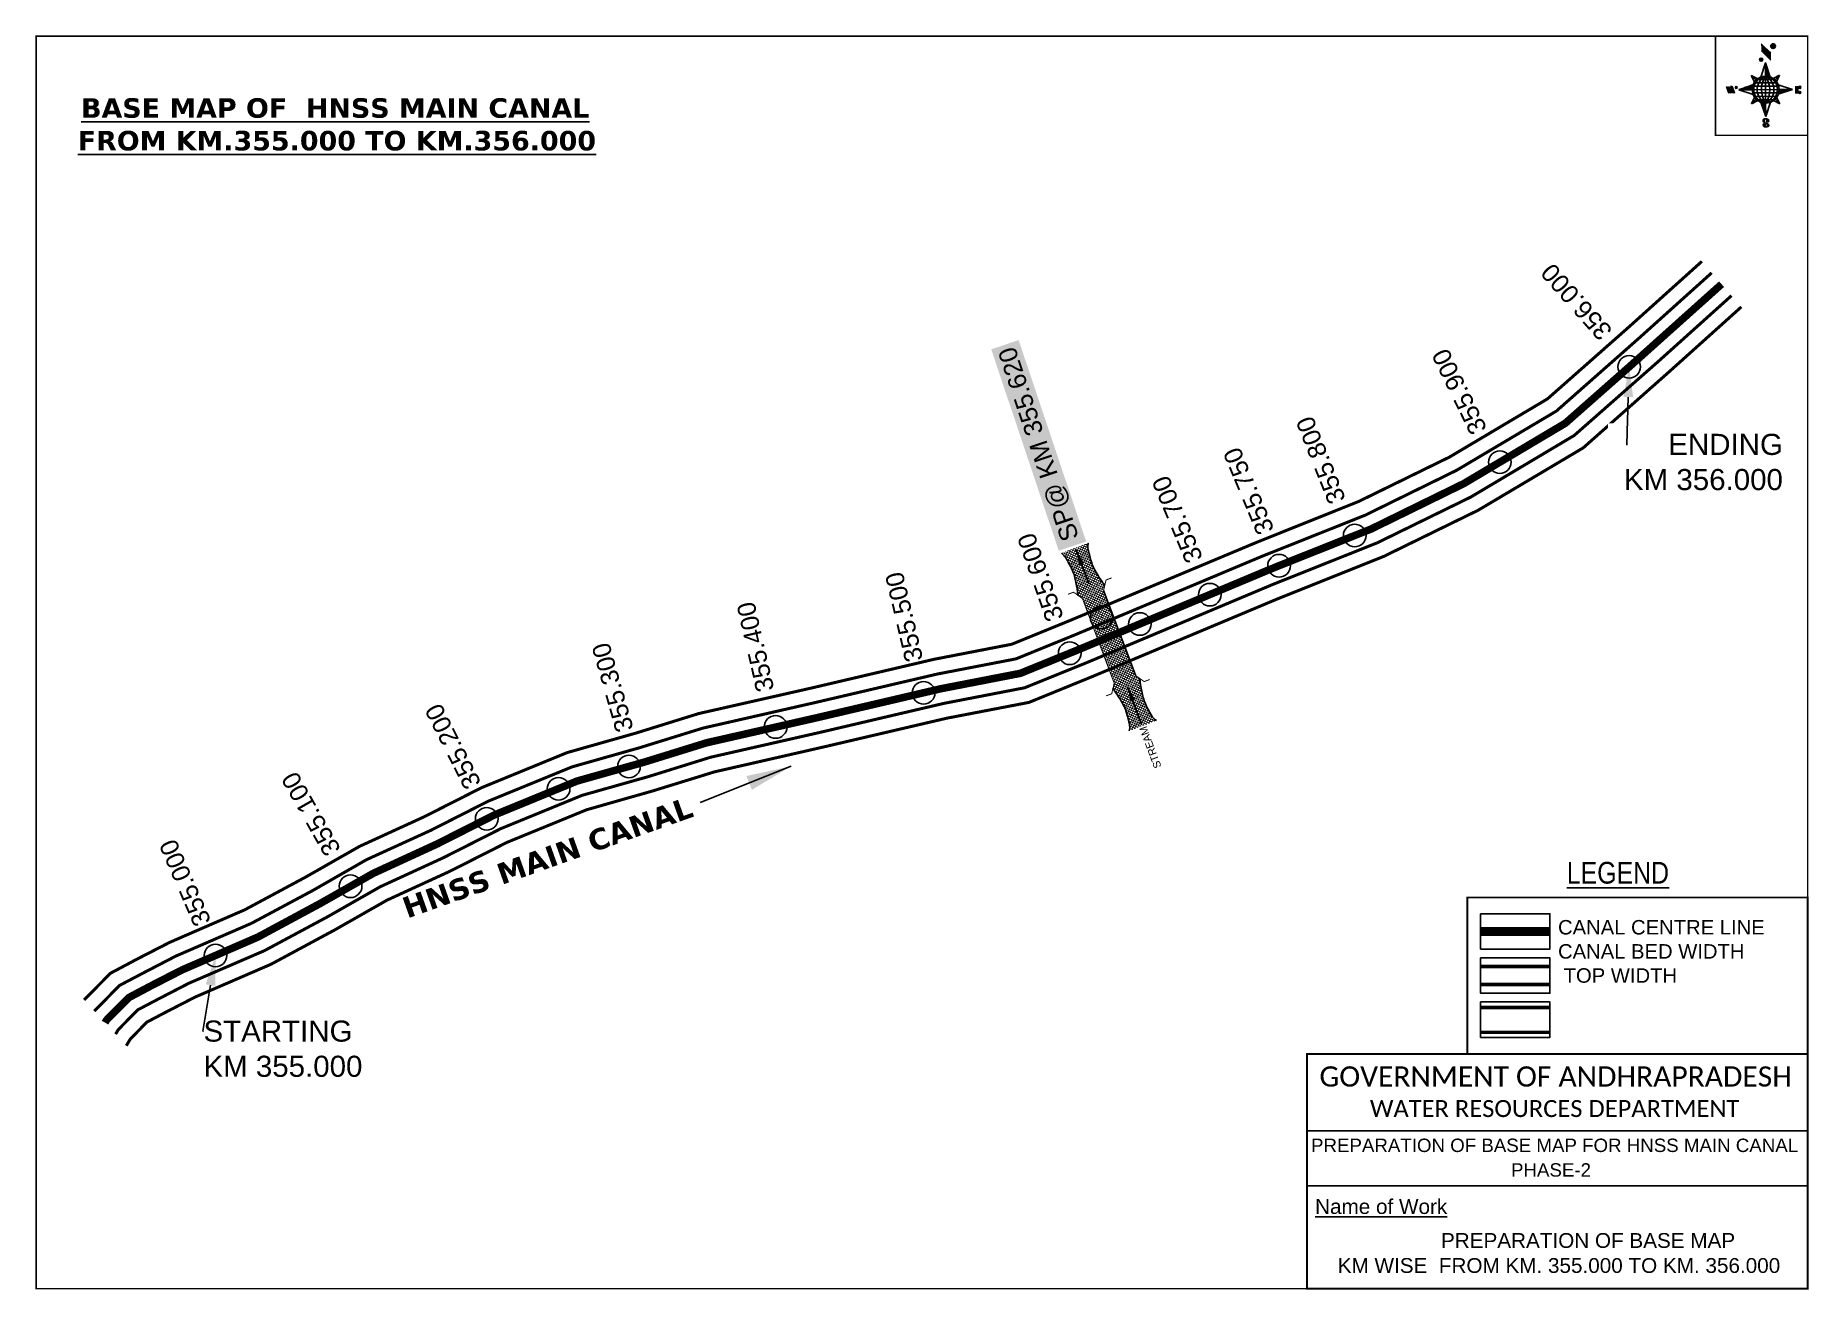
# Model space of a CAD drawing. Header units: inches. Extents: x 804598 to 805774, y 1574950 to 1575782.
import ezdxf
from ezdxf import colors
from ezdxf.entities.mleader import LeaderData, LeaderLine
from ezdxf.enums import TextEntityAlignment as Align
from ezdxf.math import Vec2, Vec3

# ---------------------------------------------------------------- set-up
doc = ezdxf.new("R2010")
doc.units = ezdxf.units.IN
doc.header["$LTSCALE"] = 15
doc.header["$MEASUREMENT"] = 0
doc.header["$PDMODE"] = 32
doc.header["$PDSIZE"] = 15
doc.linetypes.add('HIDDEN2', pattern=[0.1875, 0.125, -0.0625])
for name, color, linetype in [('AQUADUCT', 1, 'Continuous'), ('bord', 1, 'Continuous'), ('CANAL1', 7, 'Continuous'), ('CSMark', 72, 'Continuous'), ('DCBMS', 232, 'Continuous'), ('PAGE', 7, 'Continuous'), ('STRUCTURE', 5, 'Continuous'), ('TEXT', 6, 'Continuous')]:
    doc.layers.add(name, color=color, linetype=linetype)
doc.styles.add('ARIALN', font='ARIALN.TTF')
doc.styles.get("Standard").update_dxf_attribs({"font": 'arial.ttf'})
doc.dimstyles.get("Standard").update_dxf_attribs({"dimtxt": 20, "dimasz": 0.18, "dimexe": 0.18, "dimexo": 0.0625, "dimgap": 0.09, "dimtad": 0, "dimtih": 1, "dimtoh": 1, "dimdec": 4, "dimzin": 0, "dimdsep": 46, "dimtxsty": 'Standard', "dimcen": 0.09, "dimadec": 0, "dimazin": 0, "dimtfac": 1, "dimtdec": 4, "dimtofl": 0, "dimtmove": 0, "dimatfit": 3, "dimfxl": 1, "dimtolj": 1, "dimtzin": 0, "dimarcsym": 0})
pattern_1 = [(267.297113149, (-8720374.938, 50637915.138), (10.5367255337, -0.497431438), [])]
pattern_2 = [(357.297113149, (-8720374.938, 50637915.138), (0.497431438, 10.5367255337), [])]

# ---------------------------------------------------------------- blocks, each defined once
blk = doc.blocks.new('*X26')
at = {"color": 0, "linetype": 'Continuous'}
for p, q in [((6321.6, 240.5), (6322.3, 241.2)), ((6321.6, 240.3), (6322.3, 241)), ((6321.6, 240.1), (6322.3, 240.8)), ((6321.6, 239.9), (6322.4, 240.7)), ((6321.6, 239.8), (6322.4, 240.6)), ((6321.6, 239.6), (6322.5, 240.5)), ((6321.6, 239.4), (6322.5, 240.3)), ((6321.6, 239.2), (6322.6, 240.2)), ((6321.7, 239.1), (6322.6, 240.1)), ((6321.8, 240.8), (6322.4, 241.4)), ((6321.8, 239), (6322.7, 240)), ((6321.8, 239), (6322.8, 239.9)), ((6321.9, 238.9), (6322.9, 239.8)), ((6322, 238.8), (6323, 239.7)), ((6322.1, 241.3), (6322.4, 241.6)), ((6322.1, 238.7), (6323.1, 239.6)), ((6322.2, 238.6), (6323.1, 239.6)), ((6322.3, 238.5), (6323.2, 239.5)), ((6322.4, 238.5), (6323.3, 239.4)), ((6322.5, 238.4), (6323.4, 239.3)), ((6322.7, 238.4), (6323.6, 239.3)), ((6322.8, 238.3), (6323.7, 239.2)), ((6322.9, 238.3), (6323.8, 239.1)), ((6323.1, 238.2), (6323.9, 239.1)), ((6323.2, 238.2), (6324, 239)), ((6323.3, 238.2), (6324.2, 239)), ((6323.5, 238.1), (6324.3, 238.9)), ((6323.7, 238.1), (6324.4, 238.9)), ((6323.8, 238.1), (6324.6, 238.8)), ((6324.1, 238.2), (6324.7, 238.8)), ((6324.3, 238.3), (6324.9, 238.8)), ((6324.6, 238.3), (6325.1, 238.8)), ((6324.8, 238.4), (6325.2, 238.8)), ((6325.1, 238.5), (6325.4, 238.8)), ((6325.4, 238.6), (6325.6, 238.8))]:
    blk.add_line(p, q, dxfattribs=at)
blk = doc.blocks.new('*X25')
at = {"color": 0, "linetype": 'Continuous'}
for p, q in [((6324.4, 240.3), (6324.5, 240.4)), ((6324.6, 240.3), (6324.8, 240.5)), ((6324.7, 240.2), (6325, 240.5)), ((6324.8, 240.2), (6325.2, 240.6)), ((6325, 240.1), (6325.5, 240.6)), ((6325.1, 240.1), (6325.6, 240.6)), ((6325.2, 240), (6325.8, 240.6)), ((6325.3, 240), (6326, 240.6)), ((6325.4, 239.9), (6326.1, 240.6)), ((6325.5, 239.8), (6326.2, 240.5)), ((6325.6, 239.8), (6326.3, 240.5)), ((6325.7, 239.7), (6326.5, 240.4)), ((6325.9, 239.6), (6326.6, 240.3)), ((6326, 239.5), (6326.7, 240.3)), ((6326, 239.4), (6326.8, 240.2)), ((6326.1, 239.3), (6327, 240.2)), ((6326.2, 239.3), (6327.1, 240.1)), ((6326.3, 239.2), (6327.1, 240)), ((6326.4, 239.1), (6327.2, 239.9)), ((6326.5, 239), (6327.3, 239.8)), ((6326.5, 238.9), (6327.4, 239.7)), ((6326.6, 238.8), (6327.5, 239.6)), ((6326.7, 238.7), (6327.5, 239.5)), ((6326.8, 238.6), (6327.6, 239.4)), ((6326.8, 238.5), (6327.7, 239.3)), ((6326.8, 236.5), (6327.4, 237)), ((6326.9, 238.3), (6327.8, 239.2)), ((6326.9, 238.2), (6327.9, 239.1)), ((6326.9, 236.8), (6327.6, 237.4)), ((6327, 238.1), (6327.8, 239)), ((6327, 237.9), (6327.8, 238.8)), ((6327, 237.8), (6327.8, 238.6)), ((6327, 237.6), (6327.8, 238.4)), ((6327, 237.4), (6327.8, 238.2)), ((6327, 237.3), (6327.8, 238)), ((6327, 237.1), (6327.8, 237.9))]:
    blk.add_line(p, q, dxfattribs=at)
blk = doc.blocks.new('H')
at = {"layer": 'bord', "extrusion": (0.000427885, 0.004792, 0.999988)}
h = blk.add_hatch(dxfattribs=at)
h.set_pattern_fill('LINE', color=8, scale=84.387686, angle=-2.7029, style=0)
h.set_pattern_definition(pattern_2)
h.paths.add_polyline_path([(-492, 786, -0.090992), (-448, 775), (-486, 912)])
h = blk.add_hatch(dxfattribs=at)
h.set_pattern_fill('LINE', color=8, scale=84.387686, angle=-92.7029, style=0)
h.set_pattern_definition(pattern_1)
h.paths.add_polyline_path([(-625, 665, -0.090992), (-615, 710), (-751, 671)])
h = blk.add_hatch(dxfattribs=at)
h.set_pattern_fill('LINE', color=8, scale=84.387686, angle=-2.7029, style=0)
h.set_pattern_definition(pattern_2)
h.paths.add_polyline_path([(-504, 533, -0.090992), (-549, 543), (-510, 406)])
h = blk.add_hatch(dxfattribs=at)
h.set_pattern_fill('LINE', color=8, scale=84.387686, angle=-92.7029, style=0)
h.set_pattern_definition(pattern_1)
h.paths.add_polyline_path([(-246, 647), (-372, 653, -0.090992), (-382, 609)])
for p, q in [((-519, 1020, -1217), (-435, 927, -1216)), ((-516, 1087, -1217), (-432, 994, -1217)), ((-538, 774, -1216), (-487, 906, -1216)), ((-487, 906, -1216), (-493, 780, -1216)), ((-487, 906, -1216), (-448, 769, -1216)), ((-865, 701, -1215), (-847, 638, -1215)), ((-847, 700, -1215), (-829, 637, -1215)), ((-829, 699, -1215), (-811, 636, -1215)), ((-829, 699, -1215), (-811, 698, -1215)), ((-811, 698, -1215), (-794, 635, -1215)), ((-752, 665, -1215), (-615, 704, -1215)), ((-627, 794, -1216), (-567, 760, -1216)), ((-627, 794, -1216), (-584, 747, -1215)), ((-599, 731, -1215), (-627, 794, -1216)), ((-421, 753, -1216), (-359, 781, -1216)), ((-359, 781, -1216), (-405, 739, -1216)), ((-359, 781, -1216), (-392, 721, -1215)), ((-379, 693, -1215), (-246, 641, -1215)), ((-213, 669, -1215), (-217, 601, -1215)), ((-752, 665, -1215), (-625, 659, -1215)), ((-619, 614, -1215), (-752, 665, -1215)), ((-639, 526, -1214), (-606, 585, -1215)), ((-639, 526, -1214), (-593, 568, -1215)), ((-577, 553, -1215), (-639, 526, -1214)), ((-511, 400, -1214), (-549, 537, -1214)), ((-460, 533, -1215), (-511, 400, -1214)), ((-505, 527, -1214), (-511, 400, -1214)), ((-371, 513, -1214), (-431, 546, -1215)), ((-371, 513, -1214), (-414, 560, -1215)), ((-399, 576, -1215), (-371, 513, -1214)), ((-246, 641, -1215), (-383, 603, -1215)), ((-373, 647, -1215), (-246, 641, -1215)), ((-197, 600, -1215), (-194, 668, -1215))]:
    blk.add_line(p, q, dxfattribs=at)
at = {"layer": 'bord', "color": 8, "linetype": 'ByBlock', "extrusion": (0.000427885, 0.004792, 0.999988)}
for p, q in [((-375, 679, -1215), (-620, 691, -1215)), ((-386, 711, -1215), (-605, 722, -1215)), ((-411, 744, -1216), (-578, 752, -1216)), ((-493, 780, -1216), (-505, 527, -1214)), ((-373, 647, -1215), (-625, 659, -1215)), ((-378, 616, -1215), (-623, 628, -1215)), ((-392, 585, -1215), (-611, 595, -1215)), ((-420, 555, -1215), (-587, 562, -1215))]:
    blk.add_line(p, q, dxfattribs=at)
at = {"layer": 'bord', "extrusion": (0.000427885, 0.004792, 0.999988), "elevation": -1212}
for points, const_width in [([(-522, 960), (-516, 1093)], 1.61), ([(-434, 933), (-428, 1066)], 1.61), ([(-870, 707), (-846, 706)], 0.642), ([(-829, 643), (-821, 678)], 0.642), ([(-793, 641), (-782, 694)], 0.642), ([(-223, 676), (-174, 673)], 0.706), ([(-829, 643), (-855, 644)], 0.642), ([(-811, 642), (-784, 641)], 0.642), ([(-177, 605), (-226, 607)], 0.706), ([(-195, 645), (-185, 644)], 0.706)]:
    blk.add_lwpolyline(points, dxfattribs=dict(at, const_width=const_width))
for points, const_width in [([(-414, 1073, 1), (-398, 1058, 1)], 22.3), ([(-530, 950, 1), (-520, 939, 1)], 14.8), ([(-776, 697, 1), (-769, 690, 1)], 8.9), ([(-180, 618, 1), (-173, 611, 1)], 9.79), ([(-178, 667, 1), (-171, 660, 1)], 9.79), ([(-490, 362, 1), (-498, 369, 1)], 11.1), ([(-525, 322, 1), (-533, 329, 1)], 11.1)]:
    blk.add_lwpolyline(points, format="xyb", close=True, dxfattribs=dict(at, const_width=const_width))
for points in [[(-537, 317), (-531, 310), (-520, 307), (-505, 307), (-494, 310), (-486, 318), (-487, 326), (-491, 333), (-494, 336), (-503, 341), (-522, 347), (-530, 352), (-534, 355), (-537, 363), (-537, 373), (-530, 381), (-520, 384), (-504, 384), (-493, 380), (-487, 373)], [(-522, 348), (-526, 354), (-528, 361), (-528, 371), (-526, 375), (-521, 381), (-515, 384)], [(-505, 307), (-499, 312), (-497, 319), (-497, 327), (-501, 335), (-509, 343)]]:
    blk.add_lwpolyline(points, dxfattribs=at)
at = {"layer": 'bord', "extrusion": (0.000427885, 0.004792, 0.999988)}
for centre, radius in [((-406, 1065, -1212), 22.3), ((-525, 944, -1212), 14.8), ((-773, 694, -1212), 8.9), ((-498, 659, -1212), 127), ((-177, 615, -1212), 9.79), ((-174, 663, -1212), 9.79), ((-494, 365, -1212), 11.1), ((-529, 325, -1212), 11.1)]:
    blk.add_circle(centre, radius, dxfattribs=at)
at = {"layer": 'bord', "color": 8, "linetype": 'ByBlock', "extrusion": (0.000427885, 0.004792, 0.999988)}
for centre, radius, start, end in [((-482, 658, -1212), 128, 94.9254, 259.6691), ((-437, 656, -1212), 141, 113.2864, 241.308), ((-316, 651, -1212), 222, 142.5892, 212.0053), ((-560, 662, -1212), 141, 293.2864, 61.308), ((-681, 668, -1212), 222, 322.5892, 32.0053), ((-515, 660, -1212), 128, 274.9254, 79.6691)]:
    blk.add_arc(centre, radius, start, end, dxfattribs=at)
at = {"layer": 'bord', "extrusion": (0.000427885, 0.004792, 0.999988)}
for points in [[(-516, 1093, -1212), (-431, 1000, -1212), (-519, 1026, -1212), (-434, 933, -1212)], [(-864, 707, -1212), (-846, 706, -1212), (-846, 644, -1212), (-829, 643, -1212)], [(-829, 705, -1212), (-811, 704, -1212), (-811, 642, -1212), (-793, 641, -1212)], [(-193, 674, -1212), (-197, 606, -1212), (-213, 675, -1212), (-216, 607, -1212)]]:
    blk.add_solid(points, dxfattribs=at)
at = {"layer": 'bord', "extrusion": (0.000427885, 0.004792, 0.999988), "xscale": 7.977342409717546, "yscale": 7.977342408231451, "zscale": 7.977342408476333, "rotation": 138.0840426661453}
for name, p in [('*X25', (38301, -31929, -1212)), ('*X26', (38314, -31951, -1212))]:
    blk.add_blockref(name, p, dxfattribs=at)
blk = doc.blocks.new('SP')
at = {"layer": 'STRUCTURE'}
h = blk.add_hatch(dxfattribs=at)
h.set_pattern_fill('DASH', color=256, scale=8, style=0)
edge = h.paths.add_edge_path()
edge.add_spline(control_points=[(769825.7, 1706742.1), (769825.3, 1706741.8), (769823.8, 1706740.8), (769820.9, 1706740.3), (769817, 1706739.7), (769811.4, 1706738.9), (769804, 1706739.7), (769798.4, 1706741), (769795.6, 1706741.6)], knot_values=[0, 0, 0, 0, 1.613557, 5.24513, 8.624976, 13.470124, 22.190216, 30.746377, 30.746377, 30.746377, 30.746377], degree=3, periodic=0)
edge.add_line((769795.6, 1706741.6), (769792.6, 1706739.6))
edge.add_line((769792.6, 1706739.6), (769732.6, 1706739.6))
edge.add_line((769732.6, 1706739.6), (769729.6, 1706741.6))
edge.add_spline(control_points=[(769729.6, 1706741.6), (769726.9, 1706740.9), (769721.3, 1706739.5), (769713.9, 1706738.5), (769708.3, 1706739.1), (769704.4, 1706739.6), (769701.5, 1706740), (769700, 1706741), (769699.5, 1706741.3)], knot_values=[0, 0, 0, 0, 8.556161, 17.276253, 22.121402, 25.501247, 29.13282, 30.746377, 30.746377, 30.746377, 30.746377], degree=3, periodic=0)
edge.add_line((769699.5, 1706741.3), (769699.5, 1706722.1))
edge.add_spline(control_points=[(769699.5, 1706722.1), (769700, 1706722.4), (769701.4, 1706723.4), (769704.3, 1706724), (769708.2, 1706724.5), (769713.8, 1706725.3), (769721.2, 1706724.5), (769726.8, 1706723.3), (769729.6, 1706722.6)], knot_values=[0, 0, 0, 0, 1.613557, 5.24513, 8.624976, 13.470124, 22.190216, 30.746377, 30.746377, 30.746377, 30.746377], degree=3, periodic=0)
edge.add_line((769729.6, 1706722.6), (769732.6, 1706724.6))
edge.add_line((769732.6, 1706724.6), (769792.6, 1706724.6))
edge.add_line((769792.6, 1706724.6), (769795.6, 1706722.6))
edge.add_spline(control_points=[(769795.6, 1706722.6), (769798.4, 1706723.3), (769803.9, 1706724.8), (769811.3, 1706725.8), (769817, 1706725.1), (769820.9, 1706724.7), (769823.8, 1706724.2), (769825.2, 1706723.3), (769825.7, 1706723)], knot_values=[0, 0, 0, 0, 8.556161, 17.276253, 22.121402, 25.501247, 29.13282, 30.746377, 30.746377, 30.746377, 30.746377], degree=3, periodic=0)
edge.add_line((769825.7, 1706723), (769825.7, 1706742.1))
h.paths.add_polyline_path([(769764.2, 1706732.1, -1), (769761.1, 1706732.1, -1)], flags=0)
h.paths.add_polyline_path([(769761.1, 1706732.1, 1), (769764.2, 1706732.1, 1)], flags=16)
at = {"layer": 'STRUCTURE', "const_width": 0.628}
for points in [[(769726.6, 1706747.6), (769726.6, 1706743.6), (769732.6, 1706739.6), (769792.6, 1706739.6), (769798.6, 1706743.6), (769798.6, 1706747.6)], [(769726.6, 1706716.6), (769726.6, 1706720.6), (769732.6, 1706724.6), (769792.6, 1706724.6), (769798.6, 1706720.6), (769798.6, 1706716.6)]]:
    blk.add_lwpolyline(points, dxfattribs=at)
at = {"layer": 'STRUCTURE', "color": 3}
blk.add_lwpolyline([(769732.6, 1706724.6), (769792.6, 1706724.6)], dxfattribs=at)
blk.add_lwpolyline([(769732.6, 1706724.6), (769792.6, 1706724.6)], dxfattribs=at)
at = {"layer": 'STRUCTURE', "color": 0}
blk.add_circle((769762.6, 1706732.1), 1.55, dxfattribs=at)
at = {"layer": 'STRUCTURE'}
for points in [[(769699.5, 1706741.3), (769700.9, 1706740.5), (769704.4, 1706739.6), (769707.8, 1706739.2), (769712.6, 1706738.8), (769721.3, 1706739.7), (769729.6, 1706741.6)], [(769825.7, 1706742.1), (769824.3, 1706741.3), (769820.8, 1706740.3), (769817.5, 1706739.8), (769812.7, 1706739.2), (769804, 1706739.9), (769795.6, 1706741.6)], [(769699.5, 1706722.1), (769700.9, 1706723), (769704.4, 1706724), (769707.7, 1706724.5), (769712.5, 1706725), (769721.2, 1706724.4), (769729.6, 1706722.6)], [(769825.7, 1706723), (769824.3, 1706723.8), (769820.8, 1706724.7), (769817.4, 1706725.1), (769812.6, 1706725.5), (769803.9, 1706724.6), (769795.6, 1706722.6)]]:
    blk.add_spline(points, degree=3, dxfattribs=at)
at = {"layer": 'STRUCTURE', "color": 0}
blk.add_text('STREAM', height=5, dxfattribs=at).set_placement((769684.3, 1706732.1), align=Align.MIDDLE_CENTER)
for points in [[(769727.4, 1706732.1), (769700.8, 1706732.1)], [(769824.4, 1706732.1), (769800.5, 1706732.1)]]:
    blk.add_leader(points, dimstyle='Standard', override={"dimasz": 10, "dimgap": 0.09, "dimtad": 0}, dxfattribs=at)

msp = doc.modelspace()

# ---------------------------------------------------------------- linework, layer by layer
at = {"layer": 'CANAL1', "color": 200, "const_width": 2}
for points in [[(804630, 1575142.2), (804647.5, 1575159.9), (804665, 1575169.2), (804686.6, 1575180.3), (804736.6, 1575202), (804777, 1575223.7), (804812.8, 1575244.1), (804855.6, 1575263.7), (804893.9, 1575283.1), (804950.5, 1575306.3), (804996, 1575319.2), (805037.8, 1575332.2), (805112.4, 1575349.1), (805193.9, 1575368.2), (805245.5, 1575378.2), (805284, 1575393.9), (805407.2, 1575445.5), (805475.8, 1575473), (805535.9, 1575502.4), (805600.9, 1575541), (805654.6, 1575588.4), (805703.3, 1575632.2)], [(804658, 1575111.8), (804660.7, 1575116.3), (804671.7, 1575127.5), (804683.5, 1575133.7), (804703.7, 1575144.1), (804754.1, 1575165.9), (804796.4, 1575188.7), (804831, 1575208.4), (804873, 1575227.7), (804910.5, 1575246.7), (804963.5, 1575268.4), (805007.4, 1575280.9), (805048.2, 1575293.5), (805121.4, 1575310.2), (805202.3, 1575329.1), (805256.9, 1575339.6), (805299.3, 1575356.9), (805422.3, 1575408.5), (805492.1, 1575436.4), (805554.9, 1575467.1), (805624.6, 1575508.5), (805681.2, 1575558.6), (805729.5, 1575602)]]:
    msp.add_lwpolyline(points, dxfattribs=at)
at = {"layer": 'CANAL1', "color": 5, "const_width": 2}
for points in [[(804636.8, 1575134.8), (804636.9, 1575134.9), (804653.5, 1575151.8), (804669.7, 1575160.3), (804690.9, 1575171.3), (804741, 1575193), (804781.9, 1575214.9), (804817.3, 1575235.2), (804860, 1575254.7), (804898, 1575274), (804953.7, 1575296.8), (804998.8, 1575309.6), (805040.4, 1575322.5), (805114.6, 1575339.4), (805196, 1575358.4), (805248.3, 1575368.5), (805287.8, 1575384.6), (805410.9, 1575436.3), (805479.9, 1575463.8), (805540.6, 1575493.6), (805606.8, 1575532.9), (805661.3, 1575581), (805709.8, 1575624.6)], [(804650.9, 1575119.5), (804652.7, 1575122.5), (804665.6, 1575135.6), (804678.9, 1575142.6), (804699.4, 1575153.2), (804749.7, 1575174.9), (804791.6, 1575197.4), (804826.5, 1575217.3), (804868.7, 1575236.7), (804906.4, 1575255.8), (804960.3, 1575277.9), (805004.5, 1575290.4), (805045.6, 1575303.2), (805119.1, 1575319.9), (805200.2, 1575338.9), (805254, 1575349.3), (805295.5, 1575366.1), (805418.5, 1575417.8), (805488, 1575445.5), (805550.1, 1575475.9), (805618.6, 1575516.7), (805674.6, 1575566), (805723, 1575609.5)]]:
    msp.add_lwpolyline(points, dxfattribs=at)
at = {"layer": 'CANAL1', "color": 1, "linetype": 'HIDDEN2', "ltscale": 8, "const_width": 5}
msp.add_lwpolyline([(804643.9, 1575127.1), (804644.8, 1575128.7), (804659.6, 1575143.7), (804674.3, 1575151.5), (804695.2, 1575162.2), (804717.2, 1575171.7), (804745.3, 1575183.9), (804786.7, 1575206.2), (804821.9, 1575226.2), (804864.3, 1575245.7), (804902.2, 1575264.9), (804957, 1575287.4), (805001.7, 1575300), (805043, 1575312.8), (805116.9, 1575329.6), (805198.1, 1575348.6), (805251.2, 1575358.9), (805291.4, 1575375.3), (805308.6, 1575382.5), (805414.7, 1575427), (805422.8, 1575430.3), (805484, 1575454.7), (805545.4, 1575484.8), (805612.7, 1575524.8), (805655.1, 1575562.2), (805716.4, 1575617.1)], dxfattribs=at)
at = {"layer": 'CANAL1', "color": 1, "linetype": 'HIDDEN2', "ltscale": 100, "const_width": 6, "elevation": -0.4}
msp.add_lwpolyline([(805602.5, 1575187.6), (805556.5, 1575187.6)], dxfattribs=at)
at = {"layer": 'CANAL1', "color": 5, "const_width": 2.4, "elevation": -0.4}
for points in [[(805602.5, 1575164.4), (805556.5, 1575164.4)], [(805602.5, 1575152.4), (805556.5, 1575152.4)]]:
    msp.add_lwpolyline(points, dxfattribs=at)
at = {"layer": 'CANAL1', "color": 200, "const_width": 2.4, "elevation": -0.4}
for points in [[(805602.5, 1575137.2), (805556.5, 1575137.2)], [(805602.5, 1575120.7), (805556.5, 1575120.7)]]:
    msp.add_lwpolyline(points, dxfattribs=at)
at = {"layer": 'CSMark', "color": 3}
for p in [(805655.1, 1575562.2), (805569.3, 1575499), (805473, 1575450.3), (805422.8, 1575430.3), (805376.9, 1575411.1), (805330.4, 1575391.6), (805283.9, 1575372.2), (805187, 1575346), (805088.8, 1575323.3), (804991.5, 1575297.1), (804944.8, 1575282.2), (804897.1, 1575262.3), (804806.8, 1575217.6), (804717.2, 1575171.7)]:
    msp.add_point(p, dxfattribs=at)
at = {"layer": 'CSMark'}
msp.add_point((805305, 1575396, 56), dxfattribs=at)
at = {"layer": 'PAGE', "const_width": 1}
msp.add_lwpolyline([(804598.2, 1574950.6), (805773.5, 1574950.6), (805773.5, 1575781.6), (804598.2, 1575781.6), (804598.2, 1574950.6)], dxfattribs=at)
at = {"layer": 'PAGE'}
for points, const_width in [([(805773.5, 1575781.6), (805712.4, 1575781.6), (805712.4, 1575715.9), (805773.5, 1575715.9)], 1), ([(805547.7, 1575210.1), (805773.5, 1575210.1), (805773.5, 1575106.3), (805547.7, 1575106.3)], 1.2), ([(805441.3, 1575106.3), (805773.5, 1575106.3), (805773.5, 1574950.6), (805441.3, 1574950.6)], 1.2)]:
    msp.add_lwpolyline(points, close=True, dxfattribs=dict(at, const_width=const_width))
at = {"layer": 'PAGE', "elevation": -0.4}
for points in [[(805556.5, 1575199.4), (805602.5, 1575199.4), (805602.5, 1575175.9), (805556.5, 1575175.9)], [(805556.5, 1575170.1), (805602.5, 1575170.1), (805602.5, 1575146.6), (805556.5, 1575146.6)], [(805556.5, 1575140.9), (805602.5, 1575140.9), (805602.5, 1575117.3), (805556.5, 1575117.3)]]:
    msp.add_lwpolyline(points, close=True, dxfattribs=at)
at = {"layer": 'PAGE'}
for points in [[(805441.3, 1575055.3), (805773.5, 1575055.3)], [(805441.3, 1575018.9), (805773.5, 1575018.9)]]:
    msp.add_lwpolyline(points, dxfattribs=at)

# ---------------------------------------------------------------- block references
at = {"layer": 'AQUADUCT', "color": 1, "xscale": 0.0703495379661093, "yscale": 0.07034953800030053, "zscale": 0.07034953795990817, "rotation": 3.078330607406165}
msp.add_blockref('H', (805783.1, 1575702.2, 85.4), dxfattribs=at)
at = {"layer": 'STRUCTURE', "color": 0, "rotation": 110.5781608451263}
msp.add_blockref('SP', (2673701.4, 1454626.7), dxfattribs=at)

# ---------------------------------------------------------------- texts
at = {"layer": 'CANAL1', "insert": (804838.8, 1575209), "char_height": 14, "width": 205.129, "attachment_point": 1, "rotation": 19.5993}
msp.add_mtext('\\pi0.96322;{\\fVerdana|b1|i0|c0|p34;HNSS MAIN CANAL}', dxfattribs=at)
at = {"layer": 'CSMark', "color": 1}
for s, rotation, p in [('356.000', 131.4312, (805640.1, 1575582.6)), ('355.900', 116.0931, (805555.7, 1575518.5)), ('355.800', 111.7737, (805461.7, 1575472.1)), ('355.750', 112.7634, (805414.3, 1575451.8)), ('355.700', 112.7634, (805367, 1575433)), ('355.600', 109.1743, (805274.4, 1575393.9)), ('355.500', 103.16, (805180.9, 1575366.7)), ('355.400', 102.8169, (805082.1, 1575346.8)), ('355.300', 105.8348, (804988.9, 1575320.3)), ('355.200', 116.9435, (804888.4, 1575283.3)), ('355.100', 119.6679, (804795.5, 1575239.2)), ('355.000', 113.4179, (804709, 1575192))]:
    msp.add_text(s, height=12, rotation=rotation, dxfattribs=at).set_placement(p, align=Align.MIDDLE_LEFT)
at = {"layer": 'PAGE', "extrusion": (0.000201441, 0.004807, 0.999988), "style": 'ARIALN'}
msp.add_text('%%ULEGEND', height=14.4, rotation=359.9999, dxfattribs=at).set_placement((805647.6, 1575207.6, 7734.1), align=Align.MIDDLE)
at = {"layer": 'PAGE', "extrusion": (0.000201441, 0.004807, 0.999988)}
for s, height, p in [('PREPARATION OF BASE MAP FOR HNSS MAIN CANAL', 8.878, (805444, 1575022.3, 7733.2)), ('%%UName of Work', 9.822, (805446.7, 1574981.2, 7731.9))]:
    msp.add_text(s, height=height, rotation=359.9999, dxfattribs=at).set_placement(p)
for s, height, p in [('PHASE-2', 8.88, (805603.2, 1575010.4, 7733.1)), ('PREPARATION OF BASE MAP', 9.822, (805627.8, 1574963.6, 7731.9)), ('KM WISE  FROM KM. 355.000 TO KM. 356.000', 9.822, (805608.5, 1574947, 7731.9))]:
    msp.add_text(s, height=height, rotation=359.9999, dxfattribs=at).set_placement(p, align=Align.MIDDLE_CENTER)
at = {"layer": 'PAGE', "extrusion": (0.000201441, 0.004807, 0.999988), "attachment_point": 1, "text_direction": (1, -1e-06, -0.000201)}
for s, insert, char_height, width in [('CANAL CENTRE LINE CANAL BED WIDTH {\\H2.3717x; }\\P TOP WIDTH{\\H1.9152x; }', (805607.9, 1575195.2, -0.4), 9.6, 168.926), ('\\pi3.5885;{\\fCalibri|b0|i0|c0|p34;\\H1.3333x;GOVERNMENT OF ANDHRAPRADESH\\P\\pi37.073;\\H0.83998x;WATER RESOURCES DEPARTMENT}', (805446, 1575098.1, -1.3), 10.059, 321.276)]:
    msp.add_mtext(s, dxfattribs=dict(at, insert=insert, char_height=char_height, width=width))
at = {"layer": 'STRUCTURE', "color": 5, "insert": (805278.9, 1575444.8), "char_height": 12, "width": 133.757, "attachment_point": 1, "rotation": 108.531, "bg_fill": 1, "box_fill_scale": 1.3, "bg_fill_color": 7, "bg_fill_true_color": 16777215, "bg_fill_transparency": 4390977}
msp.add_mtext('\\pi0.43653;SP@ KM 355.620', dxfattribs=at)
at = {"layer": 'TEXT', "color": 1, "insert": (804606.2, 1575740.5), "char_height": 13, "width": 379.826, "attachment_point": 1}
msp.add_mtext('\\pi21.755;{\\fVerdana|b1|i0|c0|p34;\\LBASE MAP OF  HNSS MAIN CANAL \\P\\pi19.564;FROM KM.355.000 TO KM.356.000}', dxfattribs=at)

# ---------------------------------------------------------------- leaders
at = {"layer": 'CANAL1'}
msp.add_leader([(805099.1, 1575297.3), (805038.7, 1575273.1)], dimstyle='Standard', override={"dimasz": 30, "dimgap": 0.09, "dimtad": 0}, dxfattribs=at)
at = {"layer": 'DCBMS', "color": 5}
ml = msp.add_multileader_mtext('Standard', dxfattribs=at)
ml.set_content('STARTING\\PKM 355.000', color=5)
ml.set_leader_properties()
ml.build(insert=Vec2(0, 0))
ml.multileader.update_dxf_attribs({"dogleg_length": 0.36, "arrow_head_size": 20})
ctx = ml.context
ctx.base_point, ctx.char_height, ctx.arrow_head_size, ctx.landing_gap_size, ctx.plane_origin = Vec3(804709.1, 1575121.4), 14, 20, 0.09, Vec3(804880, 1575194.1)
notes = []
notes.append((ctx, [(1, (1, 1, 0), (804708.8, 1575121.4), (1, 0), 0.36, [(0, [(804717.2, 1575171.7)], 0, [])])]))
ctx.mtext.insert, ctx.mtext.flow_direction = Vec3(804709.2, 1575128.5), 5
for ctx, leaders in notes:
    for number, flags, end, landing, length, lines in leaders:
        leader = LeaderData()
        leader.index, (leader.has_last_leader_line, leader.has_dogleg_vector, leader.attachment_direction) = number, flags
        leader.last_leader_point, leader.dogleg_vector, leader.dogleg_length = Vec3(end), Vec3(landing), length
        for number, points, colour, breaks in lines:
            line = LeaderLine()
            line.index, line.vertices, line.color, line.breaks = number, Vec3.list(points), colors.encode_raw_color(colour), breaks
            leader.lines.append(line)
        ctx.leaders.append(leader)

# ---------------------------------------------------------------- next in the draw order: leaders
ml = msp.add_multileader_mtext('Standard', dxfattribs=at)
ml.set_content('ENDING \\PKM 356.000', color=5)
ml.set_leader_properties()
ml.build(insert=Vec2(0, 0))
ml.multileader.update_dxf_attribs({"dogleg_length": 0.36, "arrow_head_size": 20})
ctx = ml.context
ctx.base_point, ctx.char_height, ctx.arrow_head_size, ctx.landing_gap_size, ctx.plane_origin = Vec3(805653.9, 1575510.6), 14, 20, 0.09, Vec3(805797.6, 1575723)
ctx.text_align_type = 2
notes = []
notes.append((ctx, [(1, (1, 1, 0), (805653.5, 1575510.6), (1, 0), 0.36, [(0, [(805655.1, 1575562.2)], 0, [])])]))
ctx.mtext.insert, ctx.mtext.width, ctx.mtext.alignment, ctx.mtext.flow_direction = Vec3(805757.1, 1575517.8), 109.049, 3, 5
ctx.mtext.has_bg_fill, ctx.mtext.bg_color, ctx.mtext.bg_scale_factor, ctx.mtext.bg_transparency, ctx.mtext.use_window_bg_color = 1, -1027028792, 1.5, 0, 1
for ctx, leaders in notes:
    for number, flags, end, landing, length, lines in leaders:
        leader = LeaderData()
        leader.index, (leader.has_last_leader_line, leader.has_dogleg_vector, leader.attachment_direction) = number, flags
        leader.last_leader_point, leader.dogleg_vector, leader.dogleg_length = Vec3(end), Vec3(landing), length
        for number, points, colour, breaks in lines:
            line = LeaderLine()
            line.index, line.vertices, line.color, line.breaks = number, Vec3.list(points), colors.encode_raw_color(colour), breaks
            leader.lines.append(line)
        ctx.leaders.append(leader)

doc.saveas('drawing.dxf')
